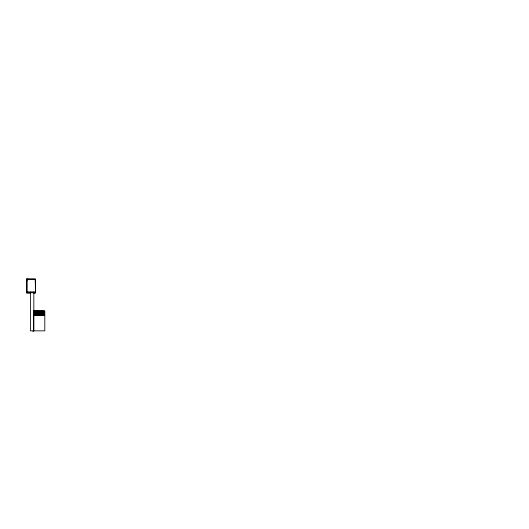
<?xml version="1.0" encoding="UTF-8"?>
<svg xmlns="http://www.w3.org/2000/svg" width="529" height="529" viewBox="0 0 529 529"><rect width="100%" height="100%" fill="white"/><g stroke="black" fill="none" stroke-linecap="round" stroke-linejoin="round"><path stroke-width="0.79" d="M27.177 279.477L35.298 279.477L35.569 292.722L27.177 292.722L27.177 278.796M26.45 280.304L27.177 280.304M27.177 291.889L35.569 291.889L35.569 292.722M30.451 293.066L26.45 293.066L26.45 278.796L35.298 278.796L35.298 280.304M33.836 293.066L35.39 293.066L35.39 288.966M33.724 310.9L44.806 310.9L44.806 330.85L30.451 330.85L30.451 292.114M32.791 331.141L33.644 331.141L33.644 310.642M35.298 279.629L35.39 289.641M33.836 292.114L33.836 330.85M34.054 311.131L33.691 311.131L33.691 315.291L34.054 315.291L34.054 311.131M34.782 311.131L34.418 311.131L34.418 315.291L34.782 315.291L34.782 311.131M35.503 311.131L35.139 311.131L35.139 315.291L35.503 315.291L35.503 311.131M36.23 311.131L35.866 311.131L35.866 315.291L36.23 315.291L36.23 311.131M36.957 311.131L36.594 311.131L36.594 315.291L36.957 315.291L36.957 311.131M37.678 311.131L37.321 311.131L37.321 315.291L37.678 315.291L37.678 311.131M38.405 311.131L38.042 311.131L38.042 315.291L38.405 315.291L38.405 311.131M39.133 311.131L38.769 311.131L38.769 315.291L39.133 315.291L39.133 311.131M39.86 311.131L39.496 311.131L39.496 315.291L39.86 315.291L39.86 311.131M40.581 311.131L40.217 311.131L40.217 315.291L40.581 315.291L40.581 311.131M41.308 311.131L40.945 311.131L40.945 315.291L41.308 315.291L41.308 311.131M42.036 311.131L41.672 311.131L41.672 315.291L42.036 315.291L42.036 311.131M42.756 311.131L42.399 311.131L42.399 315.291L42.756 315.291L42.756 311.131M43.504 311.131L43.14 311.131L43.14 315.291L43.504 315.291L43.504 311.131M44.231 311.131L43.867 311.131L43.867 315.291L44.231 315.291L44.231 311.131"/></g></svg>
